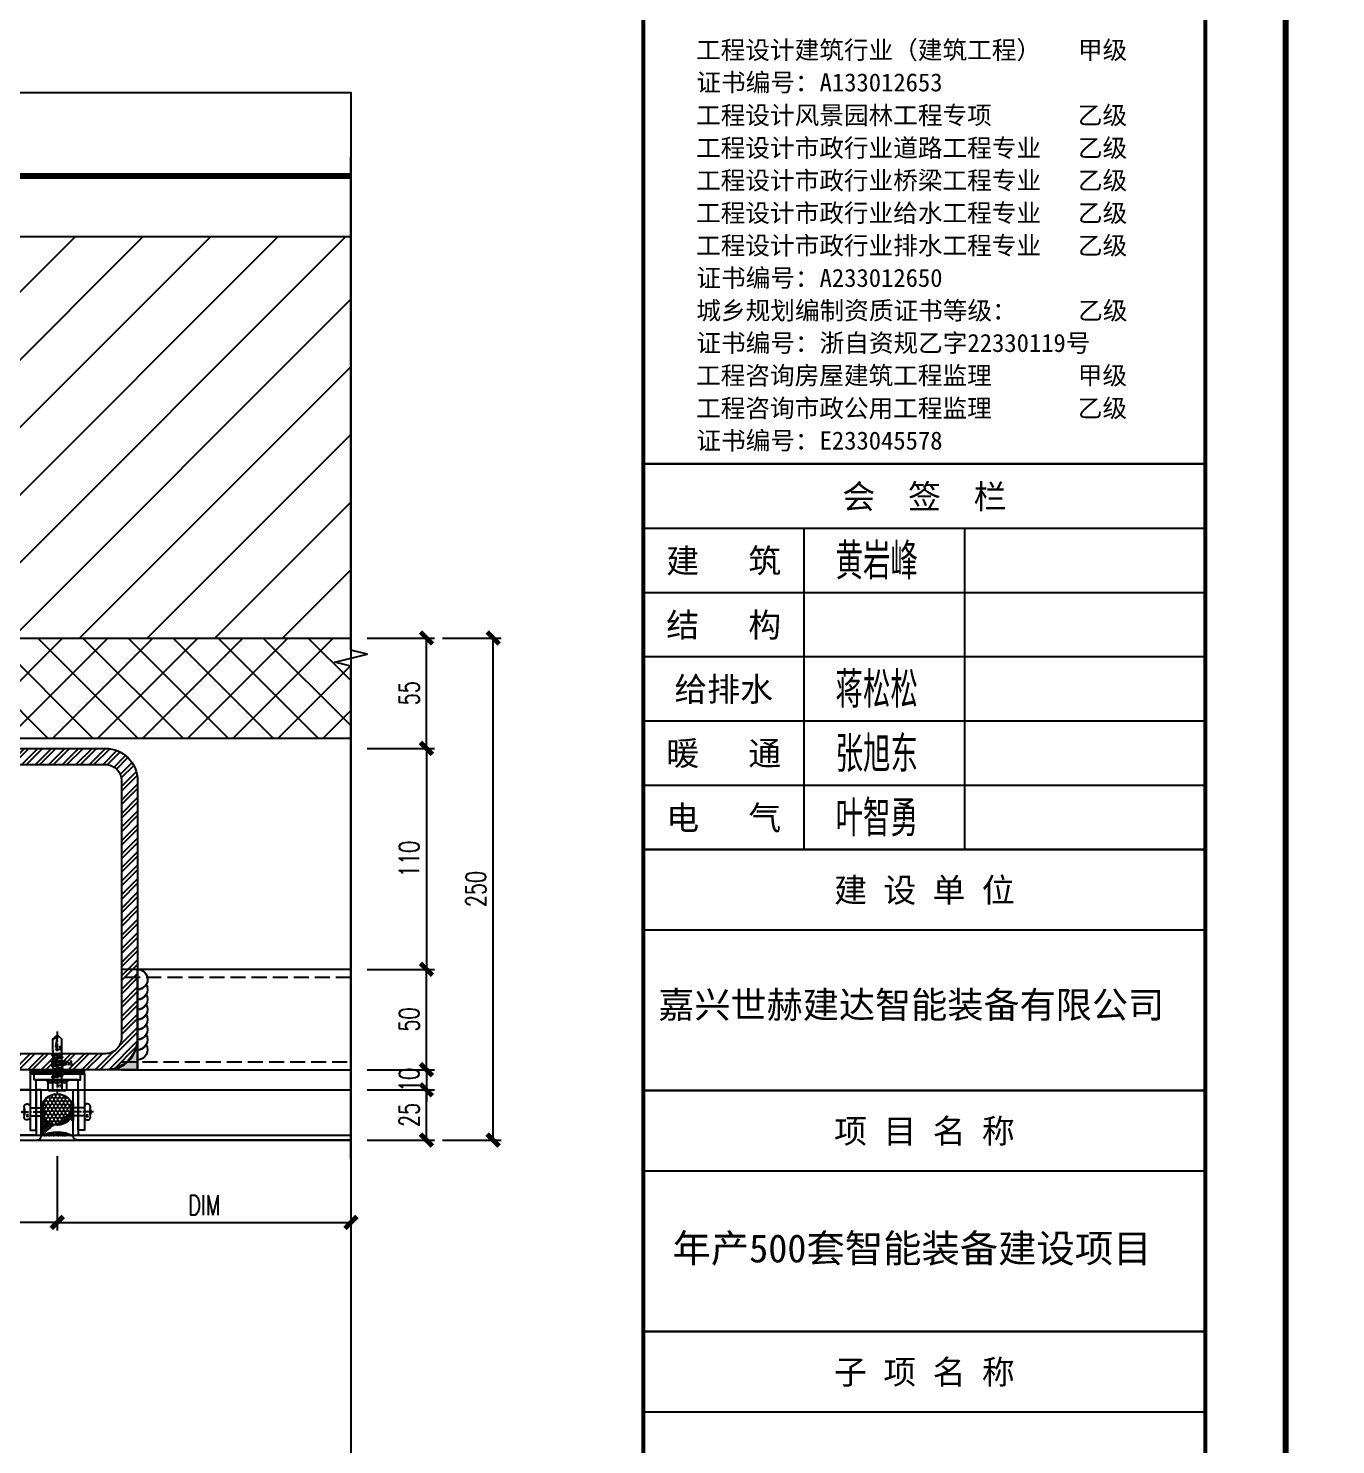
# Model space of a CAD drawing. Extents: x -160106 to 966792, y -663931 to 1550022.
# Drawn here: x -66888 to -66237, y -98859 to -98153 of the extents above; entities that cross this region are included whole.
import ezdxf
from ezdxf.enums import TextEntityAlignment as Align
from ezdxf.xclip import XClip

# ---------------------------------------------------------------- set-up
doc = ezdxf.new("R2010")
doc.units = 0
for name, pattern in [('CENTER', [2, 1.25, -0.25, 0.25, -0.25]), ('ZN-CENTER', [2, 1.25, -0.25, 0.25, -0.25]), ('ZN-DASH', [0.35, 0.25, -0.1])]:
    doc.linetypes.add(name, pattern=pattern)
for name, color, linetype in [('!ZN1-填充-8', 8, 'Continuous'), ('!ZN2-WALL-5', 5, 'Continuous'), ('!ZN3-玻璃幕墙-4', 4, 'Continuous'), ('!ZN3-铝板幕墙-3', 3, 'Continuous'), ('!ZN4-焊缝-8', 8, 'Continuous'), ('!ZN4-辅助材料-1', 1, 'Continuous'), ('!ZN4-配件-11', 11, 'Continuous'), ('!ZN5-钢材投影-40', 40, 'Continuous'), ('!ZN5-钢材断面-2', 2, 'Continuous'), ('!ZN5-铝材投影-112', 112, 'Continuous'), ('!ZN6-虚线-8', 8, 'ZN-DASH'), ('0-cxFrame', 155, 'Continuous'), ('3符号', 173, 'Continuous'), ('DIM', 173, 'Continuous'), ('qianming', 155, 'Continuous')]:
    doc.layers.add(name, color=color, linetype=linetype)
doc.layers.add('0-cxText', color=131, linetype='Continuous', lineweight=25)
doc.layers.add('@ZN-型材编号（非打印层）', color=8, linetype='Continuous', plot=False)
doc.styles.add('BZHZ', font='bzxw', dxfattribs={"width": 0.8, "bigfont": 'bzhz'})
doc.styles.add('cx_biaoti', font='')
doc.styles.add('cx_tuming', font='simhei.ttf')
doc.styles.add('cx_tuqian1', font='')
doc.styles.add('DHTEXT-1', font='ROMANS.shx', dxfattribs={"width": 0.7, "bigfont": 'CHINESE.shx'})
doc.styles.add('ZNTextStyle', font='ROMANS.shx', dxfattribs={"width": 0.7, "bigfont": 'CHINESE.shx'})
doc.styles.add('黑体', font='simhei.ttf', dxfattribs={"height": 12})
doc.styles.get('cx_biaoti').set_extended_font_data('SimSun')
doc.styles.get('cx_tuqian1').set_extended_font_data('SimSun')
doc.dimstyles.new('ZN4', dxfattribs={"dimscale": 4, "dimtxt": 2.5, "dimasz": 1.5, "dimexe": 1, "dimexo": 2, "dimgap": 0.9, "dimtad": 1, "dimdec": 0, "dimdsep": 46, "dimtxsty": 'DHTEXT-1', "dimblk": 'ARCHTICK', "dimcen": 2.5, "dimclrd": 173, "dimclre": 173, "dimclrt": 7, "dimazin": 2, "dimtfac": 1, "dimtix": 1, "dimtmove": 2, "dimatfit": 3, "dimfxl": 0, "dimarcsym": 0})

# ---------------------------------------------------------------- blocks, each defined once
blk = doc.blocks.new('20180403.10432054')
at = {"layer": '!ZN1-填充-8'}
h = blk.add_hatch(dxfattribs=at)
h.set_pattern_fill('ANSI32', color=256, style=0)
h.set_pattern_definition([(45, (-40, 0), (-3.3676, 3.3676), []), (45, (-37.755, 0), (-3.3676, 3.3676), [])])
edge = h.paths.add_edge_path(flags=16)
edge.add_line((-24, 152), (24, 152))
edge.add_arc((24, 144), 8, 0, 90, ccw=False)
edge.add_line((32, 144), (32, 16))
edge.add_arc((24, 16), 8, -90, 0, ccw=False)
edge.add_line((24, 8), (-24, 8))
edge.add_arc((-24, 16), 8, 180, 270, ccw=False)
edge.add_line((-32, 16), (-32, 144))
edge.add_arc((-24, 144), 8, 90, 180, ccw=False)
edge = h.paths.add_edge_path()
edge.add_line((-24, 160), (24, 160))
edge.add_arc((24, 144), 16, 0, 90, ccw=False)
edge.add_line((40, 144), (40, 16))
edge.add_arc((24, 16), 16, -90, 0, ccw=False)
edge.add_line((24, 0), (-24, 0))
edge.add_arc((-24, 16), 16, 180, 270, ccw=False)
edge.add_line((-40, 16), (-40, 144))
edge.add_arc((-24, 144), 16, 90, 180, ccw=False)
at = {"layer": '!ZN5-钢材断面-2'}
for points in [[(-24, 160), (24, 160, -0.414214), (40, 144), (40, 16, -0.414214), (24, 0), (-24, 0, -0.414214), (-40, 16), (-40, 144, -0.414214)], [(-24, 152), (24, 152, -0.414214), (32, 144), (32, 16, -0.414214), (24, 8), (-24, 8, -0.414214), (-32, 16), (-32, 144, -0.414214)]]:
    blk.add_lwpolyline(points, format="xyb", close=True, dxfattribs=at)
at = {"layer": '@ZN-型材编号（非打印层）', "style": 'ZNTextStyle', "width": 0.7}
blk.add_text('160x80x8', height=2, dxfattribs=at).set_placement((1.92, 3.32), align=Align.MIDDLE_CENTER)
blk = doc.blocks.new('*U2073')
at = {"layer": '!ZN3-玻璃幕墙-4'}
blk.add_blockref('20180403.10432054', (0, 0), dxfattribs=at)
blk = doc.blocks.new('20210830091405')
at = {"layer": '!ZN1-填充-8', "ltscale": 20}
h = blk.add_hatch(color=256, dxfattribs=at)
h.dxf.hatch_style = 1
edge = h.paths.add_edge_path()
edge.add_line((0, 8), (0, 0))
edge.add_line((0, 0), (8, 0))
edge.add_arc((8, 8), 8, 180, 270, ccw=False)
at = {"layer": '!ZN4-焊缝-8', "color": 8, "ltscale": 20}
blk.add_lwpolyline([(0, 8), (0, 0), (8, 0, -0.414214), (0, 8, 0.124793)], format="xyb", dxfattribs=at)
blk = doc.blocks.new('铝板16mm胶缝')
at = {"layer": '!ZN1-填充-8'}
h = blk.add_hatch(dxfattribs=at)
h.set_pattern_fill('HONEY', color=256, scale=0.7, angle=-270, style=0)
h.set_pattern_definition([(90, (10097.3199, 185.0233), (-0.9623705, 1.666875), [1.11125, -2.2225]), (210, (10097.3199, 185.0233), (-0.962370845, -1.6668748), [1.11125, -2.2225]), (150, (10097.3199, 185.0233), (-1.924741345, 2e-07), [-2.2225, 1.11125])])
edge = h.paths.add_edge_path()
edge.add_ellipse((-8.5, 14.57), major_axis=(-8, 0), ratio=0.974793, start_angle=0, end_angle=360)
h = blk.add_hatch(dxfattribs=at)
h.set_pattern_fill('ANSI35', color=256, scale=0.5, angle=-270, style=0)
h.set_pattern_definition([(135, (0, 0), (-1.12253, -1.12253), []), (135, (0, 1.1225), (-1.12253, -1.12253), [1.984375, -0.396875, 0, -0.396875])])
edge = h.paths.add_edge_path()
edge.add_line((-0.51, 1.37), (-0.5, 14.57))
edge.add_line((-16.5, 1.37), (-16.5, 14.57))
edge.add_ellipse((-8.5, 14.57), major_axis=(-8, 0), ratio=0.974793, start_angle=0, end_angle=180)
edge.add_arc((-8.5, -14.45), 17.72, 63.16567, 116.83433)
at = {"layer": '!ZN4-辅助材料-1', "ltscale": 0.5}
blk.add_arc((-8.5, -14.45), 17.72, 63.16567, 116.83433, dxfattribs=at)
blk.add_ellipse((-8.5, 14.57), major_axis=(-8, 0), ratio=0.974793, dxfattribs=at)
at = {"layer": 'Defpoints', "ltscale": 0.5}
for p in [(-16.5, -0.63), (-8.5, -0.63), (-0.5, -0.63)]:
    blk.add_point(p, dxfattribs=at)
blk = doc.blocks.new('*U3378')
at = {"color": 0, "linetype": 'ZN-CENTER', "ltscale": 3}
blk.add_line((24, 0), (-7.28, 0), dxfattribs=at)
at = {"ltscale": 10}
for p, q in [((-5.45, -3.46), (-5.45, 3.46)), ((-1.02, 4.62), (-4.95, 4.62)), ((-1.02, 2.31), (-4.95, 2.31)), ((-0.55, -5.12), (-0.55, 5.12)), ((-0.17, 5.48), (0, 4.84)), ((0, -4.84), (0, 4.84)), ((0, 2.08), (14.29, 2.08)), ((1.42, 2.73), (2.2, -2.73)), ((3.22, 2.73), (4, -2.73)), ((5.02, 2.73), (5.8, -2.73)), ((6.82, 2.73), (7.6, -2.73)), ((8.62, 2.73), (9.4, -2.73)), ((10.42, 2.73), (11.2, -2.73)), ((12.22, 2.73), (13, -2.73)), ((-1.02, -2.31), (-4.95, -2.31)), ((-1.02, -4.62), (-4.95, -4.62)), ((-0.17, -5.48), (0, -4.84)), ((14.29, -2.09), (0, -2.09))]:
    blk.add_line(p, q, dxfattribs=at)
for points in [[(1.83, -2.09), (1.05, 2.08), (1.42, 2.73), (1.79, 2.08), (2.57, -2.09), (2.2, -2.73)], [(3.63, -2.09), (2.85, 2.08), (3.22, 2.73), (3.59, 2.08), (4.37, -2.09), (4, -2.73)], [(5.43, -2.09), (4.65, 2.08), (5.02, 2.73), (5.39, 2.08), (6.17, -2.09), (5.8, -2.73)], [(7.23, -2.09), (6.45, 2.08), (6.82, 2.73), (7.19, 2.08), (7.97, -2.09), (7.6, -2.73)], [(9.03, -2.09), (8.25, 2.08), (8.62, 2.73), (8.99, 2.08), (9.77, -2.09), (9.4, -2.73)], [(10.83, -2.09), (10.05, 2.08), (10.42, 2.73), (10.79, 2.08), (11.57, -2.09), (11.2, -2.73)], [(12.63, -2.09), (11.85, 2.08), (12.22, 2.73), (12.59, 2.08), (13.37, -2.09), (13, -2.73)]]:
    blk.add_lwpolyline(points, close=True, dxfattribs=at)
for points in [[(14.29, -2.09, -0.414214), (14.45, -2.24), (14.45, -2.32), (20.18, -2.32), (22, -0.26), (22, 0.26), (20.18, 2.32), (14.45, 2.32), (14.45, 2.24, -0.414214), (14.29, 2.08)], [(16.51, -2.32), (16.36, -1.2), (15.83, -1.52, -0.530462), (15.03, -1.17), (14.81, 0.1, -0.651316), (15.47, 0.54), (16, 0.21), (16.77, 0.66), (22, -0.26, -0.201226), (20.18, 2.32)]]:
    blk.add_lwpolyline(points, format="xyb", dxfattribs=at)
for centre, radius, start, end in [((-3.87, 3.46), 1.58, 133.17355, 226.82645), ((0.13, 0), 5.58, 155.5673, 204.4327), ((0.07, 3.46), 1.58, 133.17355, 226.82645), ((4.07, 0), 5.58, 155.5673, 204.4327), ((7.48, -2.87), 11.32, 132.49215, 138.60636), ((-3.87, -3.46), 1.58, 133.17355, 226.82645), ((0.07, -3.46), 1.58, 133.17355, 226.82645), ((7.48, 2.87), 11.32, 221.39356, 227.50785)]:
    blk.add_arc(centre, radius, start, end, dxfattribs=at)
at = {"layer": 'Defpoints', "color": 0, "ltscale": 10, "style": 'DHTEXT-1', "width": 0.7}
blk.add_text('5.5', height=1, rotation=90, dxfattribs=at).set_placement((-2.46, -0.93), align=Align.CENTER)
blk = doc.blocks.new('铝板连接件1(新规)')
at = {"layer": '!ZN1-填充-8'}
h = blk.add_hatch(dxfattribs=at)
h.set_pattern_fill('NET3', color=256, scale=0.4, angle=180, style=0)
h.set_pattern_definition([(180, (18968.597, 39999.0891), (-1e-15, -1.27), []), (240, (18968.597, 39999.0891), (1.099852263, -0.635), []), (300, (18968.597, 39999.0891), (1.099852263, 0.635), [])])
h.paths.add_polyline_path([(-13.5, 2), (-13.5, 0), (13.5, 0), (13.5, 2)])
at = {"layer": '!ZN4-辅助材料-1', "ltscale": 5}
blk.add_lwpolyline([(-13.5, 2), (-13.5, 0), (13.5, 0), (13.5, 2)], close=True, dxfattribs=at)
at = {"layer": '!ZN5-铝材投影-112'}
for points in [[(11.5, 2), (-13.5, 2), (-13.5, 30), (-10.5, 30), (-10.5, 5), (11.5, 5)], [(-11.5, 2), (13.5, 2), (13.5, 30), (10.5, 30), (10.5, 5), (-11.5, 5)]]:
    blk.add_lwpolyline(points, close=True, dxfattribs=at)
at = {"layer": '!ZN4-配件-11', "color": 1, "rotation": 270}
blk.add_blockref('*U3378', (0, 5), dxfattribs=at)
blk = doc.blocks.new('*U3563')
at = {"color": 0, "linetype": 'CENTER', "ltscale": 3}
blk.add_line((10.01, 0), (-2.45, 0), dxfattribs=at)
at = {"linetype": 'ByBlock', "lineweight": -2, "ltscale": 10}
for p, q in [((-1.2, -3), (-1.2, 3)), ((0, 4.2), (0, -4.2)), ((5.5, 2), (0, 2)), ((5.5, 2.5), (5.5, -2.5)), ((5.5, -2), (0, -2))]:
    blk.add_line(p, q, dxfattribs=at)
for centre, radius, start, end in [((4.42, 0), 5.96, 160.39505, 199.60495), ((0, 3), 1.2, 90, 180), ((7, 2.5), 1.5, 348.44804, 180), ((16.17, 0), 8, 164.33085, 195.66915), ((6.19, 0), 2.67, 323.22662, 36.78433), ((0, -3), 1.2, 180, 270), ((7, -2.5), 1.5, 180, 11.55196)]:
    blk.add_arc(centre, radius, start, end, dxfattribs=at)
at = {"layer": 'Defpoints', "color": 0, "ltscale": 10, "style": 'DHTEXT-1', "width": 0.7}
blk.add_text('D4', height=1, rotation=90, dxfattribs=at).set_placement((7.37, -1.85), align=Align.CENTER)
blk = doc.blocks.new('*U2075')
at = {"layer": '!ZN3-铝板幕墙-3'}
for p, q in [((-13.5, -5), (-625, -5)), ((13.5, -5), (625, -5))]:
    blk.add_line(p, q, dxfattribs=at)
for points in [[(-625, -30), (-10, -30, 0.414214), (-8, -28), (-8, -5), (-10.5, -5), (-10.5, -27, -0.414214), (-11, -27.5), (-625, -27.5)], [(625, -30), (10, -30, -0.414214), (8, -28), (8, -5), (10.5, -5), (10.5, -27, 0.414214), (11, -27.5), (625, -27.5)]]:
    blk.add_lwpolyline(points, format="xyb", dxfattribs=at)
at = {"layer": '!ZN4-辅助材料-1'}
blk.add_blockref('铝板16mm胶缝', (8.5, -29.37), dxfattribs=at)
at = {"layer": '!ZN4-配件-11', "rotation": 180}
blk.add_blockref('铝板连接件1(新规)', (0, 5), dxfattribs=at)
at = {"layer": '!ZN4-配件-11', "color": 1, "xscale": -1}
blk.add_blockref('*U3563', (-8, -16), dxfattribs=at)
at = {"layer": '!ZN4-配件-11', "color": 1}
blk.add_blockref('*U3563', (8, -16), dxfattribs=at)
blk = doc.blocks.new('20250826163843')
at = {"layer": '!ZN1-填充-8'}
h = blk.add_hatch(dxfattribs=at)
h.set_pattern_fill('ANSI37', color=256, scale=10, style=0)
h.set_pattern_definition([(45, (-6372.397, -421.143), (-11.22532, 11.22532), []), (135, (-6372.397, -421.143), (-11.22532, -11.22532), [])])
h.paths.add_polyline_path([(-2700, 0), (-2700, -200), (-2650, -200), (-2650, -50), (50, -50), (50, 300), (0, 300), (0, 0)])
h = blk.add_hatch(dxfattribs=at)
h.set_pattern_fill('ANSI31', color=256, scale=15, style=0)
h.set_pattern_definition([(45, (-11645.631, -4479.27), (-16.83798, 16.83798), [])])
h.paths.add_polyline_path([(-2900, 200), (-2900, -200), (-2700, -200), (-2700, 0), (-600, 0), (-600, 200)])
at = {"layer": '!ZN1-填充-8', "elevation": 0}
blk.add_lwpolyline([(50, 301.5), (50, -50), (-2650, -50), (-2650, -200)], dxfattribs=at)
at = {"layer": '!ZN2-WALL-5'}
for p, q in [((-2900, 200), (-600, 200)), ((-2700, 0), (-600, 0))]:
    blk.add_line(p, q, dxfattribs=at)
at = {"layer": '!ZN3-铝板幕墙-3'}
for points in [[(-2725, -225), (305, -225), (305, 292.53)], [(-2702.5, -247.5), (327.5, -247.5), (327.5, 292.53)], [(-2700, -250), (330, -250), (330, 295.03)]]:
    blk.add_lwpolyline(points, dxfattribs=at)
at = {"layer": '!ZN4-焊缝-8', "color": 8, "ltscale": 20}
blk.add_lwpolyline([(-1676.67, -165, -1), (-1676.67, -175, 0.267949), (-1672.34, -172.5, -0.57735), (-1676.67, -180, 0.267949), (-1672.34, -177.5, -0.57735), (-1676.67, -185, 0.267949), (-1672.34, -182.5, -0.57735), (-1676.67, -190, 0.267949), (-1672.34, -187.5, -0.57735), (-1676.67, -195, 0.267949), (-1672.34, -192.5, -0.57735), (-1676.67, -200, 0.267949), (-1672.34, -197.5, -0.57735), (-1676.67, -205, 0.267949), (-1672.34, -202.5, -0.57735), (-1676.67, -210)], format="xyb", dxfattribs=at)
at = {"layer": '!ZN5-钢材投影-40', "ltscale": 30}
for p, q in [((-773.32, -165), (-1684.67, -165)), ((-1676.67, -215), (-1676.67, -165))]:
    blk.add_line(p, q, dxfattribs=at)
at = {"layer": '!ZN5-钢材投影-40'}
blk.add_line((-1684.67, -215), (-773.32, -215), dxfattribs=at)
at = {"layer": '!ZN6-虚线-8', "ltscale": 30}
blk.add_line((-773.32, -169), (-1684.67, -169), dxfattribs=at)
blk.add_lwpolyline([(-1684.67, -211), (-773.32, -211)], dxfattribs=at)
at = {"color": 4, "linetype": 'ZN-DASH', "ltscale": 30, "const_width": 3, "elevation": 0}
blk.add_lwpolyline([(-2916.53, -240), (-2930, -240), (-2930, 230), (-630, 230), (-630, 630), (50, 630), (50, 580.4)], dxfattribs=at)
at = {"layer": '!ZN5-钢材断面-2'}
blk.add_blockref('*U2073', (-1716.67, -215), dxfattribs=at)
blk.add_blockref('*U2075', (-1716.66, -220))
at = {"ltscale": 20, "xscale": -1.878270804985896, "yscale": 1.878270804985896, "zscale": 1.878270804985896}
blk.add_blockref('20210830091405', (-1676.67, -215), dxfattribs=at)
blk = doc.blocks.new('zjcx_lan_huiqian(Dragon)')
for p, q in [((-7000, -800), (0, -800)), ((-5000, -800), (-5000, -4800)), ((-3000, -800), (-3000, -4800)), ((-7000, -1600), (0, -1600)), ((-7000, -2400), (0, -2400)), ((-7000, -3200), (0, -3200)), ((-7000, -4000), (0, -4000))]:
    blk.add_line(p, q)
at = {"const_width": 30}
blk.add_lwpolyline([(-7000, 0), (0, 0)], dxfattribs=at)
blk.add_lwpolyline([(-7000, 0), (0, 0), (0, -4800), (-7000, -4800)], close=True, dxfattribs=at)
at = {"style": 'cx_biaoti'}
for s, p in [('会  签  栏', (-3500, -400)), ('建   筑', (-6000, -1200)), ('结   构', (-6000, -2000)), ('给排水', (-6000, -2800)), ('暖   通', (-6000, -3600)), ('电   气', (-6000, -4400))]:
    blk.add_text(s, height=300, dxfattribs=at).set_placement(p, align=Align.MIDDLE)
blk = doc.blocks.new('T-汇签(Dragon)')
at = {"layer": '0-cxFrame'}
blk.add_blockref('zjcx_lan_huiqian(Dragon)', (0, 0), dxfattribs=at)
at = {"layer": 'qianming', "style": 'BZHZ', "width": 0.8}
for s, p in [('黄岩峰', (-4094, -1189)), ('蒋松松', (-4094, -2789)), ('张旭东', (-4094, -3589)), ('叶智勇', (-4094, -4389))]:
    blk.add_text(s, height=450, dxfattribs=at).set_placement(p, align=Align.MIDDLE)
blk = doc.blocks.new('zjcx_TT(Dragon)')
at = {"layer": '0-cxFrame', "const_width": 30}
blk.add_lwpolyline([(-7000, -10200), (0, -10200), (0, 0), (-7000, 0)], close=True, dxfattribs=at)
at = {"color": 7, "style": 'cx_biaoti'}
for s, p in [('工程设计建筑行业（建筑工程）   甲级', (-6344, -5160)), ('证书编号：A133012653', (-6340, -5563)), ('工程设计风景园林工程专项       乙级', (-6344, -5972)), ('工程设计市政行业道路工程专业   乙级', (-6344, -6379)), ('工程设计市政行业桥梁工程专业   乙级', (-6344, -6784)), ('工程设计市政行业给水工程专业   乙级', (-6344, -7189)), ('工程设计市政行业排水工程专业   乙级', (-6344, -7594)), ('证书编号：A233012650', (-6340, -7997)), ('城乡规划编制资质证书等级：     乙级', (-6340, -8404)), ('证书编号：浙自资规乙字22330119号', (-6340, -8807)), ('工程咨询房屋建筑工程监理       甲级', (-6344, -9212)), ('工程咨询市政公用工程监理       乙级', (-6344, -9619)), ('证书编号：E233045578', (-6340, -10022))]:
    blk.add_text(s, height=225, dxfattribs=at).set_placement(p)
blk = doc.blocks.new('zjcx_lan_xiangmu(Dragon)')
for p, q in [((-7000, 9000), (0, 9000)), ((-7000, 6000), (0, 6000)), ((-7000, 3000), (0, 3000)), ((-5000, 1000), (-5000, 0))]:
    blk.add_line(p, q)
at = {"const_width": 30}
for points in [[(-7000, 10000), (0, 10000)], [(-7000, 7000), (0, 7000)], [(-7000, 7000), (0, 7000)], [(-7000, 4000), (0, 4000)], [(-7000, 4000), (0, 4000)], [(-7000, 1000), (0, 1000)], [(-7000, 0), (0, 0)]]:
    blk.add_lwpolyline(points, dxfattribs=at)
blk.add_lwpolyline([(-7000, 10000), (0, 10000), (0, 0), (-7000, 0)], close=True)
at = {"style": 'cx_biaoti'}
for s, p in [('建 设 单 位', (-3500, 9500)), ('项 目 名 称', (-3500, 6500)), ('子 项 名 称', (-3500, 3500)), ('工程编号', (-6013, 500))]:
    blk.add_text(s, height=300, dxfattribs=at).set_placement(p, align=Align.MIDDLE)
blk = doc.blocks.new('T-项目(Dragon)')
blk.add_blockref('zjcx_lan_xiangmu(Dragon)', (0, 0))
at = {"color": 3, "style": 'cx_tuming'}
for s, height, p in [('嘉兴世赫建达智能装备有限公司', 330, (-6816, 7901)), ('年产500套智能装备建设项目 ', 350, (-6638, 4859))]:
    blk.add_text(s, height=height, dxfattribs=at).set_placement(p)
blk = doc.blocks.new('zjcx_T2(Dragon)')
at = {"layer": '0-cxFrame', "const_width": 50}
blk.add_lwpolyline([(-7000, 40000), (0, 40000), (0, 0), (-7000, 0)], close=True, dxfattribs=at)
at = {"layer": '0-cxFrame'}
for name, p in [('zjcx_TT(Dragon)', (0, 40000)), ('T-汇签(Dragon)', (0, 29800)), ('T-项目(Dragon)', (0, 15000))]:
    blk.add_blockref(name, p, dxfattribs=at)
blk = doc.blocks.new('TK22.A2 L(Dragon)')
at = {"layer": '0-cxFrame', "color": 7, "const_width": 0.5}
blk.add_lwpolyline([(0, 0), (-594, 0), (-594, 420), (0, 420)], close=True, dxfattribs=at)
at = {"layer": '0-cxFrame', "const_width": 0.5}
for points in [[(-80, 10), (-574, 10), (-574, 410), (-80, 410)], [(-10, 10), (-80, 10), (-80, 410), (-10, 410)]]:
    blk.add_lwpolyline(points, close=True, dxfattribs=at)
at = {"layer": '0-cxFrame', "xscale": 0.01, "yscale": 0.01, "zscale": 0.01}
blk.add_blockref('zjcx_T2(Dragon)', (-10, 10), dxfattribs=at)
at = {"style": '黑体', "flags": 4}
blk.add_attdef('图幅', text='', height=3.3, dxfattribs=at).set_placement((-40, 3), align=Align.RIGHT)
at = {"layer": '0-cxText', "flags": 4}
for tag, height, style, p in [('建设单位', 3.5, 'cx_tuming', (-45, 240)), ('项目名称', 3.5, 'cx_tuming', (-45, 210)), ('子项名称', 3.5, 'cx_tuming', (-45, 180)), ('工程编号', 3.3, 'cx_tuqian1', (-35, 165)), ('图名1', 3.5, 'cx_tuming', (-45, 87)), ('图名2', 3.5, 'cx_tuming', (-45, 79)), ('图名3', 3.5, 'cx_tuming', (-45, 71)), ('出图日期', 3.3, 'cx_tuqian1', (-39, 60)), ('专业', 3.3, 'cx_tuqian1', (-55, 52)), ('图号', 3.3, 'cx_tuqian1', (-55, 44)), ('版次', 3.3, 'cx_tuqian1', (-20, 44))]:
    blk.add_attdef(tag, text='', height=height, dxfattribs=dict(at, style=style)).set_placement(p, align=Align.MIDDLE)
at = {"layer": 'Defpoints', "color": 6, "flags": 4}
for tag, height, style, p in [('tufu', 3.3, '黑体', (-12, 12)), ('dwfname', 4, 'cx_tuqian1', (-80, 3))]:
    blk.add_attdef(tag, text='', height=height, dxfattribs=dict(at, style=style)).set_placement(p, align=Align.RIGHT)
blk = doc.blocks.new('_ArchTick')
at = {"color": 0, "linetype": 'ByBlock', "const_width": 0.4}
blk.add_lwpolyline([(-0.5, -0.5), (0.5, 0.5)], dxfattribs=at)
blk = doc.blocks.new('*D1276')
at = {"layer": 'Defpoints', "color": 0, "ltscale": 40, "transparency": 16777216}
for p in [(-66727.06, -98681.92), (-66689.48, -98681.92), (-66727.06, -98706.92)]:
    blk.add_point(p, dxfattribs=at)
at = {"layer": 'DIM', "color": 173, "linetype": 'ByBlock', "lineweight": -2, "ltscale": 40, "transparency": 16777216}
for p, q in [((-66719.06, -98681.92), (-66685.48, -98681.92)), ((-66689.48, -98706.92), (-66689.48, -98681.92)), ((-66719.06, -98706.92), (-66685.48, -98706.92))]:
    blk.add_line(p, q, dxfattribs=at)
at = {"layer": 'DIM', "color": 173, "lineweight": -2, "ltscale": 40, "transparency": 16777216, "xscale": 6, "yscale": 6, "zscale": 6}
for p, rotation in [((-66689.48, -98681.92), 90), ((-66689.48, -98706.92), 270)]:
    blk.add_blockref('_ArchTick', p, dxfattribs=dict(at, rotation=rotation))
at = {"layer": 'DIM', "color": 7, "ltscale": 40, "transparency": 16777216, "insert": (-66698.08, -98694.42), "char_height": 10, "attachment_point": 5, "rotation": 90, "style": 'DHTEXT-1'}
blk.add_mtext('25', dxfattribs=at)
blk = doc.blocks.new('*D1277')
at = {"layer": 'Defpoints', "color": 0, "ltscale": 40, "transparency": 16777216}
for p in [(-66727.06, -98671.92), (-66727.06, -98681.92), (-66689.48, -98681.92)]:
    blk.add_point(p, dxfattribs=at)
at = {"layer": 'DIM', "color": 173, "linetype": 'ByBlock', "lineweight": -2, "ltscale": 40, "transparency": 16777216}
for p, q in [((-66689.48, -98671.92), (-66689.48, -98665.92)), ((-66719.06, -98671.92), (-66685.48, -98671.92)), ((-66689.48, -98671.92), (-66689.48, -98681.92)), ((-66719.06, -98681.92), (-66685.48, -98681.92)), ((-66689.48, -98681.92), (-66689.48, -98687.92))]:
    blk.add_line(p, q, dxfattribs=at)
at = {"layer": 'DIM', "color": 173, "lineweight": -2, "ltscale": 40, "transparency": 16777216, "xscale": 6, "yscale": 6, "zscale": 6}
for p, rotation in [((-66689.48, -98671.92), 270), ((-66689.48, -98681.92), 90)]:
    blk.add_blockref('_ArchTick', p, dxfattribs=dict(at, rotation=rotation))
at = {"layer": 'DIM', "color": 7, "ltscale": 40, "transparency": 16777216, "insert": (-66698.08, -98676.92), "char_height": 10, "attachment_point": 5, "rotation": 90, "style": 'DHTEXT-1'}
blk.add_mtext('10', dxfattribs=at)
blk = doc.blocks.new('*D1278')
at = {"layer": 'Defpoints', "color": 0, "ltscale": 40, "transparency": 16777216}
for p in [(-66727.06, -98621.92), (-66689.48, -98621.92), (-66727.06, -98671.92)]:
    blk.add_point(p, dxfattribs=at)
at = {"layer": 'DIM', "color": 173, "linetype": 'ByBlock', "lineweight": -2, "ltscale": 40, "transparency": 16777216}
for p, q in [((-66719.06, -98621.92), (-66685.48, -98621.92)), ((-66689.48, -98671.92), (-66689.48, -98621.92)), ((-66719.06, -98671.92), (-66685.48, -98671.92))]:
    blk.add_line(p, q, dxfattribs=at)
at = {"layer": 'DIM', "color": 173, "lineweight": -2, "ltscale": 40, "transparency": 16777216, "xscale": 6, "yscale": 6, "zscale": 6}
for p, rotation in [((-66689.48, -98621.92), 90), ((-66689.48, -98671.92), 270)]:
    blk.add_blockref('_ArchTick', p, dxfattribs=dict(at, rotation=rotation))
at = {"layer": 'DIM', "color": 7, "ltscale": 40, "transparency": 16777216, "insert": (-66698.08, -98646.92), "char_height": 10, "attachment_point": 5, "rotation": 90, "style": 'DHTEXT-1'}
blk.add_mtext('50', dxfattribs=at)
blk = doc.blocks.new('*D1279')
at = {"layer": 'Defpoints', "color": 0, "ltscale": 40, "transparency": 16777216}
for p in [(-66727.06, -98511.92), (-66727.06, -98621.92), (-66689.48, -98621.92)]:
    blk.add_point(p, dxfattribs=at)
at = {"layer": 'DIM', "color": 173, "linetype": 'ByBlock', "lineweight": -2, "ltscale": 40, "transparency": 16777216}
for p, q in [((-66719.06, -98511.92), (-66685.48, -98511.92)), ((-66689.48, -98511.92), (-66689.48, -98621.92)), ((-66719.06, -98621.92), (-66685.48, -98621.92))]:
    blk.add_line(p, q, dxfattribs=at)
at = {"layer": 'DIM', "color": 173, "lineweight": -2, "ltscale": 40, "transparency": 16777216, "xscale": 6, "yscale": 6, "zscale": 6}
for p, rotation in [((-66689.48, -98511.92), 90), ((-66689.48, -98621.92), 270)]:
    blk.add_blockref('_ArchTick', p, dxfattribs=dict(at, rotation=rotation))
at = {"layer": 'DIM', "color": 7, "ltscale": 40, "transparency": 16777216, "insert": (-66698.08, -98566.92), "char_height": 10, "attachment_point": 5, "rotation": 90, "style": 'DHTEXT-1'}
blk.add_mtext('110', dxfattribs=at)
blk = doc.blocks.new('*D1280')
at = {"layer": 'Defpoints', "color": 0, "ltscale": 40, "transparency": 16777216}
for p in [(-66727.06, -98456.92), (-66689.48, -98456.92), (-66727.06, -98511.92)]:
    blk.add_point(p, dxfattribs=at)
at = {"layer": 'DIM', "color": 173, "linetype": 'ByBlock', "lineweight": -2, "ltscale": 40, "transparency": 16777216}
for p, q in [((-66719.06, -98456.92), (-66685.48, -98456.92)), ((-66689.48, -98511.92), (-66689.48, -98456.92)), ((-66719.06, -98511.92), (-66685.48, -98511.92))]:
    blk.add_line(p, q, dxfattribs=at)
at = {"layer": 'DIM', "color": 173, "lineweight": -2, "ltscale": 40, "transparency": 16777216, "xscale": 6, "yscale": 6, "zscale": 6}
for p, rotation in [((-66689.48, -98456.92), 90), ((-66689.48, -98511.92), 270)]:
    blk.add_blockref('_ArchTick', p, dxfattribs=dict(at, rotation=rotation))
at = {"layer": 'DIM', "color": 7, "ltscale": 40, "transparency": 16777216, "insert": (-66698.08, -98484.42), "char_height": 10, "attachment_point": 5, "rotation": 90, "style": 'DHTEXT-1'}
blk.add_mtext('55', dxfattribs=at)
blk = doc.blocks.new('*D1281')
at = {"layer": 'Defpoints', "color": 0, "ltscale": 40, "transparency": 16777216}
for p in [(-66689.48, -98456.92), (-66656.26, -98456.92), (-66689.48, -98706.92)]:
    blk.add_point(p, dxfattribs=at)
at = {"layer": 'DIM', "color": 173, "linetype": 'ByBlock', "lineweight": -2, "ltscale": 40, "transparency": 16777216}
for p, q in [((-66681.48, -98456.92), (-66652.26, -98456.92)), ((-66656.26, -98706.92), (-66656.26, -98456.92)), ((-66681.48, -98706.92), (-66652.26, -98706.92))]:
    blk.add_line(p, q, dxfattribs=at)
at = {"layer": 'DIM', "color": 173, "lineweight": -2, "ltscale": 40, "transparency": 16777216, "xscale": 6, "yscale": 6, "zscale": 6}
for p, rotation in [((-66656.26, -98456.92), 90), ((-66656.26, -98706.92), 270)]:
    blk.add_blockref('_ArchTick', p, dxfattribs=dict(at, rotation=rotation))
at = {"layer": 'DIM', "color": 7, "ltscale": 40, "transparency": 16777216, "insert": (-66664.86, -98581.92), "char_height": 10, "attachment_point": 5, "rotation": 90, "style": 'DHTEXT-1'}
blk.add_mtext('250', dxfattribs=at)
blk = doc.blocks.new('*D1294')
at = {"layer": 'Defpoints', "color": 0, "ltscale": 40, "transparency": 16777216}
for p in [(-67856.73, -98706.92), (-66873.39, -98706.92), (-67856.73, -98747.93)]:
    blk.add_point(p, dxfattribs=at)
at = {"layer": 'DIM', "color": 173, "linetype": 'ByBlock', "lineweight": -2, "ltscale": 40, "transparency": 16777216}
for p, q in [((-67856.73, -98714.92), (-67856.73, -98751.93)), ((-66873.39, -98714.92), (-66873.39, -98751.93)), ((-66873.39, -98747.93), (-67856.73, -98747.93))]:
    blk.add_line(p, q, dxfattribs=at)
at = {"layer": 'DIM', "color": 173, "lineweight": -2, "ltscale": 40, "transparency": 16777216, "xscale": 6, "yscale": 6, "zscale": 6, "rotation": 180}
blk.add_blockref('_ArchTick', (-67856.73, -98747.93), dxfattribs=at)
at = {"layer": 'DIM', "color": 173, "lineweight": -2, "ltscale": 40, "transparency": 16777216, "xscale": 6, "yscale": 6, "zscale": 6}
blk.add_blockref('_ArchTick', (-66873.39, -98747.93), dxfattribs=at)
at = {"layer": 'DIM', "color": 7, "ltscale": 40, "transparency": 16777216, "insert": (-67365.06, -98739.33), "char_height": 10, "attachment_point": 5, "style": 'DHTEXT-1'}
blk.add_mtext('983', dxfattribs=at)
blk = doc.blocks.new('*D1295')
at = {"layer": 'Defpoints', "color": 0, "ltscale": 40, "transparency": 16777216}
for p in [(-66873.39, -98706.92), (-66727.06, -98706.92), (-66727.06, -98747.93)]:
    blk.add_point(p, dxfattribs=at)
at = {"layer": 'DIM', "color": 173, "linetype": 'ByBlock', "lineweight": -2, "ltscale": 40, "transparency": 16777216}
for p, q in [((-66873.39, -98714.92), (-66873.39, -98751.93)), ((-66727.06, -98714.92), (-66727.06, -98751.93)), ((-66873.39, -98747.93), (-66727.06, -98747.93))]:
    blk.add_line(p, q, dxfattribs=at)
at = {"layer": 'DIM', "color": 173, "lineweight": -2, "ltscale": 40, "transparency": 16777216, "xscale": 6, "yscale": 6, "zscale": 6, "rotation": 180}
blk.add_blockref('_ArchTick', (-66873.39, -98747.93), dxfattribs=at)
at = {"layer": 'DIM', "color": 173, "lineweight": -2, "ltscale": 40, "transparency": 16777216, "xscale": 6, "yscale": 6, "zscale": 6}
blk.add_blockref('_ArchTick', (-66727.06, -98747.93), dxfattribs=at)
at = {"layer": 'DIM', "color": 7, "ltscale": 40, "transparency": 16777216, "insert": (-66800.22, -98739.33), "char_height": 10, "attachment_point": 5, "style": 'DHTEXT-1'}
blk.add_mtext('DIM', dxfattribs=at)

msp = doc.modelspace()

# ---------------------------------------------------------------- block references
at = {"ltscale": 30}
ref = msp.add_blockref('20250826163843', (-65156.73, -98456.92), dxfattribs=at)
XClip(ref).set_block_clipping_path([(-2995.5729743011, -955.5801168493), (-1570.322854818, 271.5138241302)])
at = {"layer": '0-cxFrame', "xscale": 6, "yscale": 6, "zscale": 6}
msp.add_blockref('TK22.A2 L(Dragon)', (-62697.4, -99602.2), dxfattribs=at)

# ---------------------------------------------------------------- dimensions: what is measured, and where the dimension line sits
at = {"layer": 'DIM', "ltscale": 40}
dim = msp.add_linear_dim(base=(-66656.26, -98456.92), p1=(-66689.48, -98706.92), p2=(-66689.48, -98456.92), angle=90, dimstyle='ZN4', dxfattribs=at)
dim.commit()
dim.dimension.update_dxf_attribs({"geometry": '*D1281', "text_midpoint": (-66664.86, -98581.92)})

# ---------------------------------------------------------------- next in the draw order: linework, layer by layer
at = {"layer": '3符号'}
msp.add_lwpolyline([(-66727.06, -98716.52), (-66727.06, -98470.92), (-66735.06, -98468.92), (-66719.06, -98464.92), (-66727.06, -98462.92), (-66727.06, -98217.32)], dxfattribs=at)

# ---------------------------------------------------------------- next in the draw order: block references
at = {"layer": '0-cxFrame', "xscale": 4, "yscale": 4, "zscale": 4}
msp.add_blockref('TK22.A2 L(Dragon)', (-66261.4, -99602.2), dxfattribs=at)

# ---------------------------------------------------------------- next in the draw order: dimensions: what is measured, and where the dimension line sits
at = {"layer": 'DIM', "ltscale": 40}
for base, p1, p2, picture, middle in [((-66689.48, -98456.92), (-66727.06, -98511.92), (-66727.06, -98456.92), '*D1280', (-66698.08, -98484.42)), ((-66689.48, -98621.92), (-66727.06, -98511.92), (-66727.06, -98621.92), '*D1279', (-66698.08, -98566.92)), ((-66689.48, -98621.92), (-66727.06, -98671.92), (-66727.06, -98621.92), '*D1278', (-66698.08, -98646.92)), ((-66689.48, -98681.92), (-66727.06, -98671.92), (-66727.06, -98681.92), '*D1277', (-66698.08, -98676.92)), ((-66689.48, -98681.92), (-66727.06, -98706.92), (-66727.06, -98681.92), '*D1276', (-66698.08, -98694.42))]:
    dim = msp.add_linear_dim(base=base, p1=p1, p2=p2, angle=90, dimstyle='ZN4', dxfattribs=at)
    dim.commit()
    dim.dimension.update_dxf_attribs({"geometry": picture, "text_midpoint": middle})
dim = msp.add_linear_dim(base=(-67856.73, -98747.93), p1=(-66873.39, -98706.92), p2=(-67856.73, -98706.92), dimstyle='ZN4', dxfattribs=at)
dim.commit()
dim.dimension.update_dxf_attribs({"geometry": '*D1294', "text_midpoint": (-67365.06, -98739.33)})
dim = msp.add_linear_dim(base=(-66727.06, -98747.93), p1=(-66873.39, -98706.92), p2=(-66727.06, -98706.92), text='DIM', dimstyle='ZN4', dxfattribs=at)
dim.commit()
dim.dimension.update_dxf_attribs({"geometry": '*D1295', "text_midpoint": (-66800.22, -98739.33)})

doc.saveas('drawing.dxf')
